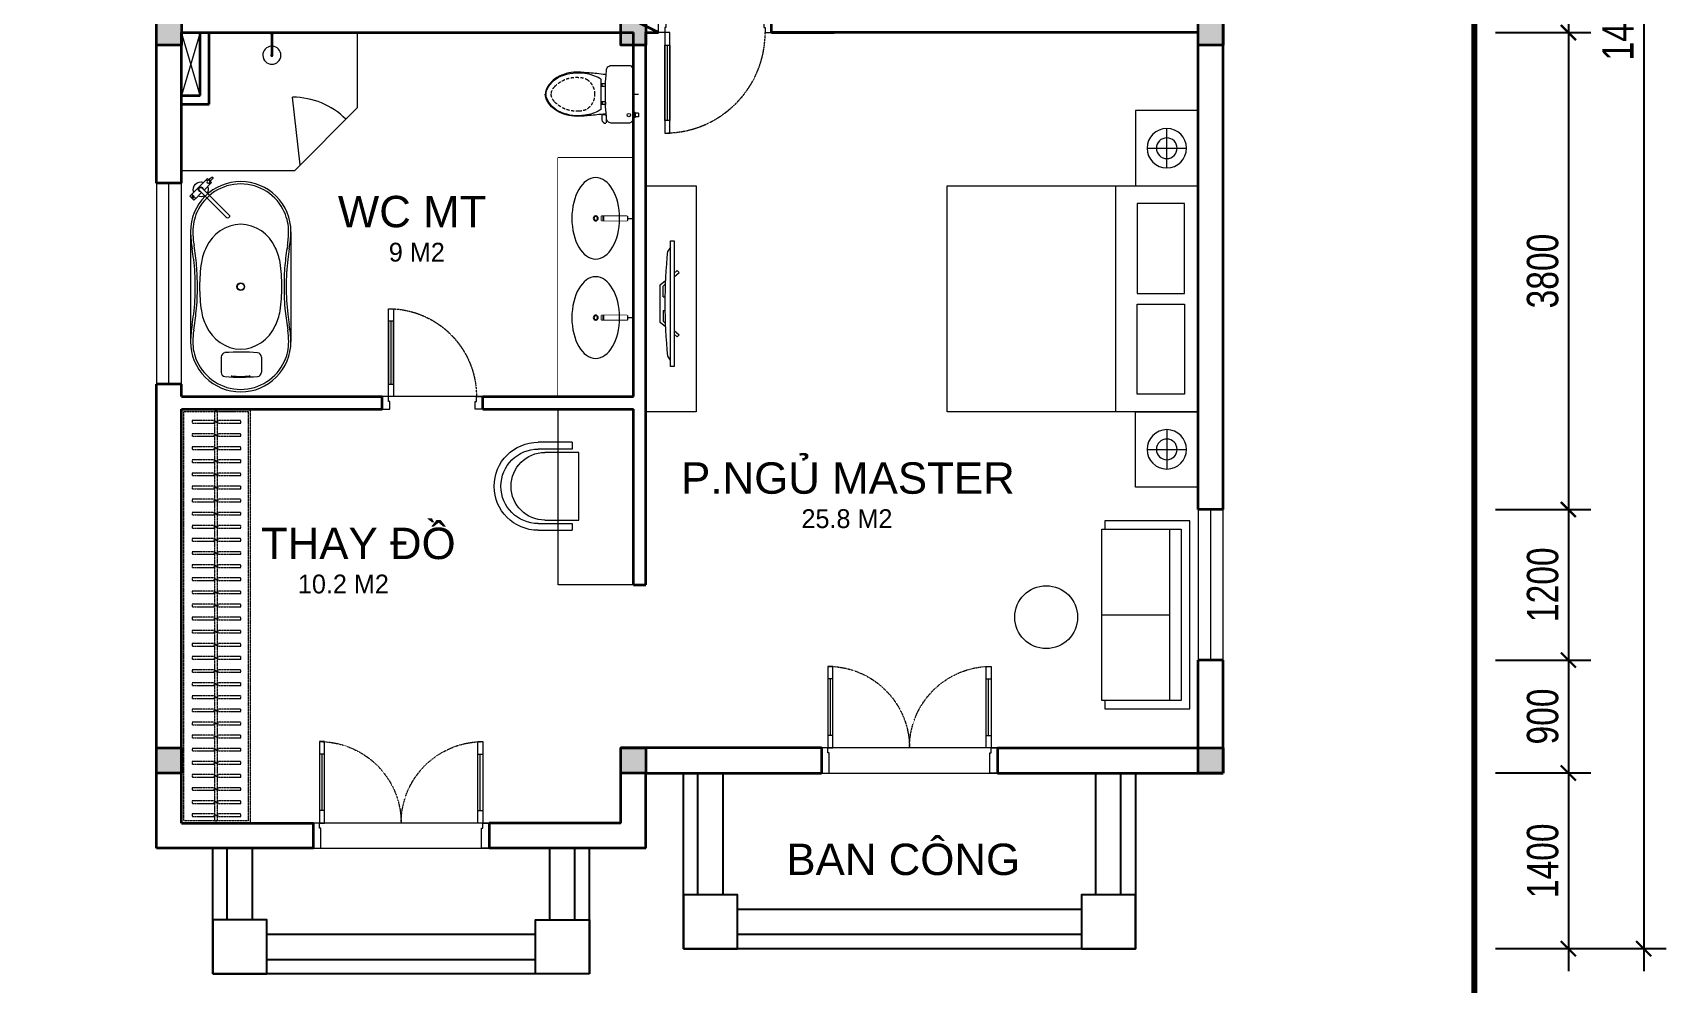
# Model space of a CAD drawing. Header units: millimetres. Extents: x 33748 to 451939, y -263262 to 62681.
# Drawn here: x 213024 to 226039, y 30917 to 38501 of the extents above; entities that cross this region are included whole.
import ezdxf

# ---------------------------------------------------------------- set-up
doc = ezdxf.new("R2010")
doc.units = ezdxf.units.MM
doc.header["$PDMODE"] = 98
for name, pattern in [('CENTER', [50.8, 31.75, -6.35, 6.35, -6.35]), ('DASHED', [0.75, 0.5, -0.25]), ('HIDDEN', [0.375, 0.25, -0.125]), ('X-5M-G-MB PHONGNGU$0$HIDDEN2', [0.1875, 0.125, -0.0625]), ('xref-thap C (mb tang 32-2)$0$HIDDEN', [0.375, 0.25, -0.125]), ('Xref-VCMT-BT3 - tuong bao$0$HIDDEN', [0.375, 0.25, -0.125])]:
    doc.linetypes.add(name, pattern=pattern)
doc.layers.get('Defpoints').update_dxf_attribs({"color": 202, "lineweight": 13})
for name, color, linetype, lineweight in [('-CONCRETE', 1, 'Continuous', 35), ('-DOOR', 137, 'Continuous', 9), ('-FURNITURE', 46, 'Continuous', 9), ('-RANH GIOI KHU DAT', 12, 'CENTER', 18), ('-TEXT', 7, 'Continuous', 15), ('-WALL', 4, 'Continuous', 35), ('Bighome_khuat', 251, 'DASHED', 5)]:
    doc.layers.add(name, color=color, linetype=linetype, lineweight=lineweight)
for name, color, linetype in [('1-NETMANH', 8, 'Continuous'), ('12. NET DIM', 9, 'Continuous'), ('SOLO', 7, 'Continuous'), ('TEXT25', 2, 'Continuous')]:
    doc.layers.add(name, color=color, linetype=linetype)
doc.styles.add('AVANH', font='', dxfattribs={"width": 0.8})
doc.styles.get("Standard").update_dxf_attribs({"font": 'arial.ttf'})
doc.styles.add('T1', font='', dxfattribs={"height": 200})
doc.styles.get('AVANH').set_extended_font_data('.VnAvantH')
doc.styles.get('T1').set_extended_font_data('VNgeometric Light')
doc.dimstyles.new('C_100A3', dxfattribs={"dimscale": 100, "dimtxt": 2.5, "dimasz": 1.2, "dimexe": 1.8, "dimexo": 0, "dimgap": 0.75, "dimtad": 1, "dimdec": 0, "dimzin": 0, "dimdsep": 46, "dimtxsty": 'AVANH', "dimblk": 'ARCHTICK', "dimcen": 0, "dimdle": 1.8, "dimclrd": 256, "dimclre": 256, "dimclrt": 7, "dimadec": 0, "dimazin": 0, "dimtfac": 0.0001, "dimtdec": 0, "dimtix": 1, "dimtmove": 2, "dimatfit": 3, "dimldrblk": 'ARCHTICK', "dimfxl": 1.8, "dimtolj": 1, "dimtzin": 0, "dimarcsym": 0})

# ---------------------------------------------------------------- blocks, each defined once
blk = doc.blocks.new('A$C52EE6B0C')
for p, q in [((-17.21, 15.73), (17.22, 15.73)), ((-17.21, -15.76), (17.25, -15.76))]:
    blk.add_line(p, q)
for radius in [1.2, 1.06]:
    blk.add_circle((0, -0.01), radius)
for centre, radius, start, end in [((-17.24, -0.01), 15.75, 90, 180.006), ((-18.18, -21.57), 37.31, 80.3254, 88.5595), ((18.19, -21.57), 37.31, 91.4405, 99.6746), ((17.25, -0.01), 15.75, 359.994, 90), ((-17.21, 0), 15.03, 114.0143, 180.0588), ((-17.26, 0.1), 14.92, 89.8926, 114.0143), ((-7.45, -0.4), 12.19, 113.3669, 178.172), ((-17.86, -16.41), 31.44, 80.9553, 88.8517), ((3.49, 116.01), 102.69, 260.8064, 264.3565), ((-5.42, -2.21), 14.69, 98.5198, 117.8513), ((10, 158.8), 145.24, 261.3218, 262.6566), ((-0.88, 77.07), 62.8, 262.9723, 270.8035), ((-0.26, -36.68), 49.55, 89.6984, 98.5198), ((-0.44, 89.41), 75.84, 265.3361, 270.3355), ((0.89, 77.07), 62.8, 269.1965, 277.0277), ((0.58, 84.46), 70.9, 269.5363, 275.751), ((0.27, -36.68), 49.55, 81.4802, 90.3016), ((5.43, -2.21), 14.69, 62.1487, 81.4802), ((-18.44, 226.88), 214.55, 276.9922, 278.5968), ((-9.99, 158.8), 145.24, 277.3434, 278.6782), ((7.46, -0.4), 12.19, 1.828, 66.6331), ((17.5, -11.01), 26.04, 90.5716, 98.5262), ((17.38, 0.65), 14.38, 65.524, 90.5716), ((17.03, -0.12), 15.22, 0.4019, 65.524), ((28.3, 2.77), 0.286, 160.8079, 185.6776), ((1.03, 0.06), 27.11, 359.8448, 5.6776), ((28.15, 2.82), 0.123, 123.4741, 160.8079), ((28.12, 2.87), 0.0732, 85.7912, 123.4741), ((28.11, 2.83), 0.109, 39.0943, 85.7912), ((27.99, 2.72), 0.275, 4.9413, 41.0024), ((1.84, 0.05), 26.56, 359.8607, 5.8154), ((-17.24, -0.02), 15.75, 179.994, 270), ((-17.21, -0.03), 15.03, 179.9411, 245.9857), ((-7.45, 0.37), 12.19, 181.828, 246.6331), ((7.46, 0.37), 12.19, 293.3669, 358.172), ((17.25, -0.02), 15.75, 270, 0.006), ((17.03, 0.09), 15.22, 294.476, 359.5981), ((1.03, -0.09), 27.11, 354.3224, 0.1552), ((28.3, -2.8), 0.286, 174.3224, 199.1921), ((28.15, -2.85), 0.123, 199.1921, 236.5259), ((28.12, -2.89), 0.0732, 236.5259, 274.2088), ((28.11, -2.86), 0.109, 274.2088, 320.9057), ((27.99, -2.75), 0.275, 318.9976, 355.0587), ((1.84, -0.08), 26.56, 354.1846, 0.1393), ((-17.26, -0.13), 14.92, 245.9857, 270.1074), ((-18.18, 21.54), 37.31, 271.4405, 279.6746), ((-17.86, 16.38), 31.44, 271.1483, 279.0447), ((3.49, -116.04), 102.69, 95.6435, 99.1936), ((-5.42, 2.18), 14.69, 242.1487, 261.4802), ((10, -158.82), 145.24, 97.3434, 98.6782), ((-0.88, -77.1), 62.8, 89.1965, 97.0277), ((-0.26, 36.65), 49.55, 261.4802, 270.3016), ((-0.44, -89.44), 75.84, 89.6645, 94.6639), ((0.27, 36.65), 49.55, 269.6984, 278.5198), ((0.58, -84.49), 70.9, 84.249, 90.4637), ((0.89, -77.1), 62.8, 82.9723, 90.8035), ((5.43, 2.18), 14.69, 278.5198, 297.8513), ((-18.44, -226.91), 214.55, 81.4032, 83.0078), ((-9.99, -158.82), 145.24, 81.3218, 82.6566), ((18.19, 21.54), 37.31, 260.3254, 268.5595), ((17.5, 10.99), 26.04, 261.4738, 269.4284), ((17.38, -0.67), 14.38, 269.4284, 294.476)]:
    blk.add_arc(centre, radius, start, end)
at = {"layer": 'Defpoints'}
for tag, p in [('MODELNUMBER', (0, 0)), ('TRADENAME', (0, 0)), ('PRODUCT', (0, 0)), ('MATERIAL', (0, -0.01))]:
    blk.add_attdef(tag, p, '', height=0.001, dxfattribs=at)
blk = doc.blocks.new('A$C4D835AF5')
at = {"layer": '-FURNITURE', "ltscale": 8}
for p, q in [((-3.94, 0.33), (-3.94, 0.87)), ((-3.86, 0.31), (-3.92, 0.31)), ((3.15, 0.91), (-3.9, 0.91)), ((-3.55, 0.46), (-3.55, 0.49)), ((-3.34, 0.49), (-3.34, 0.46)), ((-0.59, 0), (-0.59, -12.09)), ((0.59, 0), (0.59, -12.09)), ((3.15, -0.91), (3.15, 0.91)), ((3.17, 0.9), (3.15, 0.9)), ((3.17, -0.9), (3.17, 0.9)), ((3.19, 0.91), (3.98, 0.91)), ((4, -0.89), (4, 0.89)), ((-3.94, -0.87), (-3.94, -0.33)), ((-3.86, -0.31), (-3.92, -0.31)), ((-0.59, -0.91), (-3.9, -0.91)), ((-3.7, -0.45), (-3.7, -0.42)), ((-3.63, -0.46), (-3.62, -0.45)), ((-3.59, -0.47), (-3.59, -0.46)), ((-3.52, -0.47), (-3.52, -0.47)), ((-3.48, -0.49), (-3.49, -0.47)), ((-3.41, -0.49), (-3.4, -0.47)), ((-3.37, -0.47), (-3.37, -0.47)), ((-3.3, -0.47), (-3.3, -0.46)), ((-3.26, -0.46), (-3.27, -0.45)), ((-3.19, -0.45), (-3.19, -0.42)), ((3.15, -0.91), (0.59, -0.91)), ((3.17, -0.9), (3.15, -0.9)), ((3.19, -0.91), (3.98, -0.91))]:
    blk.add_line(p, q, dxfattribs=at)
for radius in [0.311, 0.264]:
    blk.add_circle((3.58, 0), radius, dxfattribs=at)
for centre, radius, start, end in [((-5.16, 0), 0.25, 92.2606, 178.0931), ((-5.17, -0.01), 0.24, 175.3989, 267.6837), ((-5.41, -2528.91), 2529.16, 89.96608, 89.99458), ((-3.9, 0.87), 0.0394, 90, 180), ((-3.92, 0.33), 0.0197, 180, 270), ((-3.44, -0.18), 0.68, 90.0156, 98.8981), ((-3.45, -0.18), 0.68, 81.1019, 89.9843), ((0, 0), 2.36, 22.5403, 157.4597), ((0, 0), 0.787, 318.5904, 221.4096), ((0, 0), 0.591, 0, 180), ((3.19, 0.89), 0.0197, 90, 180), ((3.98, 0.89), 0.0197, 0, 90), ((-4.56, 275.44), 275.69, 269.8714, 270.1344), ((-3.92, -0.33), 0.0197, 90, 180), ((-3.9, -0.87), 0.0394, 180, 270), ((-3.69, -0.45), 0.0116, 184.9731, 258.0341), ((-3.65, -0.25), 0.212, 257.2816, 272.5837), ((-3.64, -0.45), 0.0113, 272.4657, 345.4476), ((-3.58, -0.47), 0.0111, 186.415, 247.4427), ((-3.54, -0.29), 0.191, 257.5175, 274.7853), ((-3.53, -0.47), 0.013, 270.8628, 343.9334), ((-3.47, -0.49), 0.0123, 192.379, 260.1423), ((-3.45, -0.3), 0.207, 262.2006, 277.9341), ((-3.42, -0.49), 0.0113, 277.3078, 350.62), ((-3.36, -0.47), 0.012, 194.1286, 259.0417), ((-3.34, -0.27), 0.209, 264.2063, 279.0284), ((-3.31, -0.47), 0.013, 269.1876, 350.2219), ((-3.25, -0.45), 0.0111, 194.1922, 261.8514), ((-3.24, -0.24), 0.225, 267.1756, 281.6728), ((-3.2, -0.45), 0.0128, 280.6032, 352.1474), ((0, 0), 2.36, 202.5403, 255.4906), ((0, 0), 2.36, 284.5093, 337.4597), ((3.19, -0.89), 0.0197, 180, 270), ((3.98, -0.89), 0.0197, 270, 0), ((0, -12.09), 0.591, 180, 0)]:
    blk.add_arc(centre, radius, start, end, dxfattribs=at)
blk.add_ellipse((-3.44, 0), major_axis=(0.555, 0), ratio=0.849194, dxfattribs=at)
for tag, p in [('MODELNUMBER', (0, 0.01)), ('TRADENAME', (0, 0.01)), ('PRODUCT', (0, 0.01)), ('MATERIAL', (0, 0))]:
    blk.add_attdef(tag, p, '', height=0.001, dxfattribs=at)
blk = doc.blocks.new('A$C513779E1')
at = {"layer": '-FURNITURE', "ltscale": 5}
for p, q in [((-156, -560), (-156, -682)), ((164, -561), (164, -682))]:
    blk.add_line(p, q, dxfattribs=at)
for centre, radius, start, end in [((-121, -560), 34.2, 97.7975, 180.4786), ((-1, -2204), 1683, 85.3853, 94.2746), ((130, -561), 34.2, 359.5588, 82.2399), ((-122, -683), 34.2, 179.465, 262.1462), ((-1, 962), 1683, 265.7382, 274.6274), ((130, -682), 34.2, 277.7038, 0.3849)]:
    blk.add_arc(centre, radius, start, end, dxfattribs=at)
at = {"layer": '-FURNITURE', "ltscale": 8}
ref = blk.add_blockref('A$C4D835AF5', (-319, 776), dxfattribs=dict(at, xscale=-25.08682081009749, yscale=25.08682081009749, zscale=25.08682081009749, rotation=45))
ref.add_attrib('MODELNUMBER', 'K-T97328-4', (-319, 776), dxfattribs={"layer": 'Defpoints', "height": 0.0251, "rotation": 225})
ref.add_attrib('TRADENAME', 'PURIST', (-319, 776), dxfattribs={"layer": 'Defpoints', "height": 0.0251, "rotation": 225})
ref.add_attrib('PRODUCT', 'BATH FILLER', (-319, 776), dxfattribs={"layer": 'Defpoints', "height": 0.0251, "rotation": 225})
ref.add_attrib('MATERIAL', 'PREMIUM MATERIALS', (-319, 776), dxfattribs={"layer": 'Defpoints', "height": 0.0251, "rotation": 225})
at = {"layer": '-FURNITURE', "xscale": 25.39829667096628, "yscale": 25.39829667096628, "zscale": 25.39829667096628, "rotation": 270}
blk.add_blockref('A$C52EE6B0C', (0, 0), dxfattribs=at).add_auto_attribs({'MODELNUMBER': 'K-1800', 'TRADENAME': 'ABRAZO', 'PRODUCT': 'BATH', 'MATERIAL': 'LITHOCAST'})
blk = doc.blocks.new('A$C18091ED7')
for p, q in [((0, -42), (0, 0)), ((146, -27), (179, -27)), ((146, -27), (146, -30)), ((146, -30), (166, -30)), ((153, -37), (146, -30)), ((152, 0), (152, -27)), ((152, 0), (179, 0)), ((153, -37), (166, -37)), ((153, -40), (153, -37)), ((153, -40), (178, -40)), ((153, -40), (178, -40)), ((153, -40), (153, -42)), ((185, -30), (166, -30)), ((178, -37), (166, -37)), ((185, -30), (178, -37)), ((178, -37), (178, -40)), ((178, -40), (178, -42)), ((179, 0), (179, -27)), ((179, -27), (185, -27)), ((185, -27), (185, -30)), ((168, -260), (228, -260)), ((-83, -267), (-83, -300)), ((-83, -278), (-83, -288)), ((-61, -290), (-83, -290)), ((-63, -265), (-81, -265)), ((-61, -267), (-61, -300)), ((61, -267), (61, -300)), ((61, -290), (83, -290)), ((63, -265), (81, -265)), ((83, -267), (83, -300)), ((83, -278), (83, -288)), ((165, -262), (165, -290)), ((168, -292), (207, -292)), ((231, -274), (231, -262))]:
    blk.add_line(p, q)
for points in [[(230, -219, -0.137407), (225, -235), (222, -241, -0.236081), (198, -255, -0.051961), (-198, -255, -0.236081), (-222, -241), (-225, -235, -0.137407), (-230, -219), (-230, -72, -0.198912), (-226, -63), (-209, -46, -0.198912), (-200, -42), (0, -42), (200, -42, -0.198912), (209, -46), (226, -63, -0.198912), (230, -72)], [(144, -619, -0.212405), (26, -734, -0.027685), (-1, -739, -0.022279), (-26, -734, -0.212405), (-144, -619, -0.142796), (-167, -428, -0.093005), (-128, -309, -0.256439), (-111, -300), (0, -300), (111, -300, -0.256439), (128, -309, -0.093005), (167, -428, -0.142796)]]:
    blk.add_lwpolyline(points, format="xyb", close=True)
at = {"linetype": 'xref-thap C (mb tang 32-2)$0$HIDDEN', "ltscale": 100}
blk.add_lwpolyline([(61, -669, -0.199031), (0, -699, -0.199031), (-61, -669, -0.218924), (-132, -478, -0.153791), (-112, -404, -0.236701), (0, -348, -0.236701), (112, -404, -0.153791), (132, -478, -0.218924)], format="xyb", close=True, dxfattribs=at)
blk.add_circle((166, -78), 13.9)
for centre, radius, start, end in [((168, -262), 2.47, 90, 180), ((-81, -267), 1.98, 90, 180), ((-63, -267), 1.98, 0, 90), ((63, -267), 1.98, 90, 180), ((81, -267), 1.98, 0, 90), ((168, -290), 2.47, 180, 270), ((207, -277), 15.5, 270, 306.4659), ((168, -225), 80.1, 306.4659, 320.3123), ((228, -274), 2.47, 320.3123, 0)]:
    blk.add_arc(centre, radius, start, end)
for points in [[(-156, -259), (-157, -267), (-164, -328), (-169, -385), (-184, -528), (-136, -679), (-50, -735), (-20, -741), (0, -744)], [(156, -259), (157, -267), (164, -328), (169, -385), (184, -528), (136, -679), (50, -735), (20, -741), (0, -744)]]:
    blk.add_open_spline(points, degree=3, knots=[130.613938, 130.613938, 130.613938, 130.613938, 152.852109, 311.129351, 417.703951, 561.383393, 697.692632, 710.812262, 710.812262, 710.812262, 710.812262])
blk = doc.blocks.new('*U52')
at = {"color": 251}
blk.add_line((-70, 100), (-70, 600), dxfattribs=at)
for points in [[(-50, 0), (-50, 700), (-90, 700), (-90, 0)], [(-50, 100), (-90, 100), (-90, 600), (-50, 600)], [(-800, -100), (-740, -100), (-740, -40), (-750, -40), (-750, 0), (-800, 0)], [(0, -100), (-60, -100), (-60, -40), (-50, -40), (-50, 0), (0, 0)]]:
    blk.add_lwpolyline(points, close=True)
at = {"layer": 'Bighome_khuat', "linetype": 'Xref-VCMT-BT3 - tuong bao$0$HIDDEN'}
blk.add_arc((-50, 0), 700, 90, 180, dxfattribs=at)
blk = doc.blocks.new('A$C8a974c9c')
for p, q in [((1750, 2643), (1750, 2957)), ((1593, 2800), (1908, 2800)), ((1343, 2500), (1343, 700)), ((1750, 557), (1750, 243)), ((1593, 400), (1908, 400))]:
    blk.add_line(p, q)
for points in [[(2000, 3100), (1500, 3100), (1500, 2500), (2000, 2500)], [(1891, 2360), (1514, 2360), (1514, 1643), (1891, 1643)], [(1891, 840), (1514, 840), (1514, 1558), (1891, 1558)], [(2000, 100), (1500, 100), (1500, 700), (2000, 700)]]:
    blk.add_lwpolyline(points, close=True)
blk.add_lwpolyline([(2000, 2500), (0, 2500), (0, 700), (2000, 700), (2000, 2500)])
for centre, radius in [((1750, 2800), 157), ((1750, 2800), 82.4), ((1750, 400), 157), ((1750, 400), 82.4)]:
    blk.add_circle(centre, radius)
blk = doc.blocks.new('*U49')
for p, q in [((-1310, 550), (-1350, 550)), ((-1330, 100), (-1330, 550)), ((-90, 550), (-50, 550)), ((-70, 100), (-70, 550)), ((-1310, 100), (-1350, 100)), ((-90, 100), (-50, 100))]:
    blk.add_line(p, q)
for points in [[(-1350, 0), (-1310, 0), (-1310, 650), (-1350, 650)], [(-50, 0), (-90, 0), (-90, 650), (-50, 650)], [(-1400, -200), (-1340, -200), (-1340, -40), (-1350, -40), (-1350, 0), (-1400, 0)], [(0, -200), (-60, -200), (-60, -40), (-50, -40), (-50, 0), (0, 0)]]:
    blk.add_lwpolyline(points, close=True)
at = {"linetype": 'HIDDEN', "ltscale": 0.1}
for centre, start, end in [((-1350, 0), 0, 90), ((-50, 0), 90, 180)]:
    blk.add_arc(centre, 650, start, end, dxfattribs=at)
blk = doc.blocks.new('XR.MB.LM123$0$tvi 1')
blk.add_lwpolyline([(29, 0), (29, -1000), (0, -1000), (0, 0)], close=True)
for points in [[(29, -50), (52, -81)], [(-24, -236), (-39, -252)], [(0, -285), (-39, -252)], [(0, -256), (-24, -236)], [(70, -315), (111, -350), (111, -650), (70, -685)], [(89, -446), (89, -360), (71, -345)], [(89, -446), (73, -446)], [(89, -554), (89, -640), (71, -655)], [(89, -554), (73, -554)], [(0, -715), (-39, -748)], [(-24, -764), (-39, -748)], [(0, -744), (-24, -764)], [(29, -950), (52, -919)]]:
    blk.add_lwpolyline(points)
blk.add_arc((-4025, -500), 4099, 354.1311, 5.8689)
blk = doc.blocks.new('*U53')
at = {"color": 251}
blk.add_line((-70, 100), (-70, 700), dxfattribs=at)
for points in [[(-50, 0), (-50, 800), (-90, 800), (-90, 0)], [(-50, 100), (-90, 100), (-90, 700), (-50, 700)], [(-900, -100), (-840, -100), (-840, -40), (-850, -40), (-850, 0), (-900, 0)], [(0, -100), (-60, -100), (-60, -40), (-50, -40), (-50, 0), (0, 0)]]:
    blk.add_lwpolyline(points, close=True)
at = {"layer": 'Bighome_khuat', "linetype": 'Xref-VCMT-BT3 - tuong bao$0$HIDDEN'}
blk.add_arc((-50, 0), 800, 90, 180, dxfattribs=at)
blk = doc.blocks.new('*U55')
at = {"linetype": 'X-5M-G-MB PHONGNGU$0$HIDDEN2'}
for points in [[(0, 600), (0, 0), (3600, 0), (3600, 600)], [(3580, 580), (3580, 20), (20, 20), (20, 580)], [(3580, 287), (3580, 313), (20, 313), (20, 287)], [(114, 319), (109, 319), (109, 280), (114, 280)], [(228, 319), (223, 319), (223, 280), (228, 280)], [(342, 319), (337, 319), (337, 280), (342, 280)], [(456, 319), (451, 319), (451, 280), (456, 280)], [(570, 319), (565, 319), (565, 280), (570, 280)], [(684, 319), (679, 319), (679, 280), (684, 280)], [(798, 319), (793, 319), (793, 280), (798, 280)], [(912, 319), (907, 319), (907, 280), (912, 280)], [(1026, 319), (1021, 319), (1021, 280), (1026, 280)], [(1140, 319), (1135, 319), (1135, 280), (1140, 280)], [(1254, 319), (1249, 319), (1249, 280), (1254, 280)], [(1368, 319), (1363, 319), (1363, 280), (1368, 280)], [(1482, 319), (1477, 319), (1477, 280), (1482, 280)], [(1596, 319), (1591, 319), (1591, 280), (1596, 280)], [(1710, 319), (1705, 319), (1705, 280), (1710, 280)], [(1824, 319), (1819, 319), (1819, 280), (1824, 280)], [(1938, 319), (1933, 319), (1933, 280), (1938, 280)], [(2052, 319), (2047, 319), (2047, 280), (2052, 280)], [(2166, 319), (2161, 319), (2161, 280), (2166, 280)], [(2280, 319), (2275, 319), (2275, 280), (2280, 280)], [(2394, 319), (2389, 319), (2389, 280), (2394, 280)], [(2508, 319), (2503, 319), (2503, 280), (2508, 280)], [(2622, 319), (2617, 319), (2617, 280), (2622, 280)], [(2736, 319), (2731, 319), (2731, 280), (2736, 280)], [(2850, 319), (2845, 319), (2845, 280), (2850, 280)], [(2964, 319), (2959, 319), (2959, 280), (2964, 280)], [(3078, 319), (3073, 319), (3073, 280), (3078, 280)], [(3192, 319), (3187, 319), (3187, 280), (3192, 280)], [(3306, 319), (3301, 319), (3301, 280), (3306, 280)], [(3420, 319), (3415, 319), (3415, 280), (3420, 280)], [(3534, 319), (3529, 319), (3529, 280), (3534, 280)]]:
    blk.add_lwpolyline(points, close=True, dxfattribs=at)
for points in [[(122, 313), (122, 515), (100, 515), (100, 313)], [(236, 313), (236, 515), (214, 515), (214, 313)], [(350, 313), (350, 515), (328, 515), (328, 313)], [(464, 313), (464, 515), (442, 515), (442, 313)], [(578, 313), (578, 515), (556, 515), (556, 313)], [(692, 313), (692, 515), (670, 515), (670, 313)], [(806, 313), (806, 515), (784, 515), (784, 313)], [(920, 313), (920, 515), (898, 515), (898, 313)], [(1034, 313), (1034, 515), (1012, 515), (1012, 313)], [(1148, 313), (1148, 515), (1126, 515), (1126, 313)], [(1262, 313), (1262, 515), (1240, 515), (1240, 313)], [(1376, 313), (1376, 515), (1354, 515), (1354, 313)], [(1490, 313), (1490, 515), (1468, 515), (1468, 313)], [(1604, 313), (1604, 515), (1582, 515), (1582, 313)], [(1718, 313), (1718, 515), (1696, 515), (1696, 313)], [(1832, 313), (1832, 515), (1810, 515), (1810, 313)], [(1946, 313), (1946, 515), (1924, 515), (1924, 313)], [(2060, 313), (2060, 515), (2038, 515), (2038, 313)], [(2174, 313), (2174, 515), (2152, 515), (2152, 313)], [(2288, 313), (2288, 515), (2266, 515), (2266, 313)], [(2402, 313), (2402, 515), (2380, 515), (2380, 313)], [(2516, 313), (2516, 515), (2494, 515), (2494, 313)], [(2630, 313), (2630, 515), (2608, 515), (2608, 313)], [(2744, 313), (2744, 515), (2722, 515), (2722, 313)], [(2858, 313), (2858, 515), (2836, 515), (2836, 313)], [(2972, 313), (2972, 515), (2950, 515), (2950, 313)], [(3086, 313), (3086, 515), (3064, 515), (3064, 313)], [(3200, 313), (3200, 515), (3178, 515), (3178, 313)], [(3314, 313), (3314, 515), (3292, 515), (3292, 313)], [(3428, 313), (3428, 515), (3406, 515), (3406, 313)], [(3542, 313), (3542, 515), (3520, 515), (3520, 313)], [(100, 287), (100, 92), (122, 92), (122, 287)], [(214, 287), (214, 92), (236, 92), (236, 287)], [(328, 287), (328, 92), (350, 92), (350, 287)], [(442, 287), (442, 92), (464, 92), (464, 287)], [(556, 287), (556, 92), (578, 92), (578, 287)], [(670, 287), (670, 92), (692, 92), (692, 287)], [(784, 287), (784, 92), (806, 92), (806, 287)], [(898, 287), (898, 92), (920, 92), (920, 287)], [(1012, 287), (1012, 92), (1034, 92), (1034, 287)], [(1126, 287), (1126, 92), (1148, 92), (1148, 287)], [(1240, 287), (1240, 92), (1262, 92), (1262, 287)], [(1354, 287), (1354, 92), (1376, 92), (1376, 287)], [(1468, 287), (1468, 92), (1490, 92), (1490, 287)], [(1582, 287), (1582, 92), (1604, 92), (1604, 287)], [(1696, 287), (1696, 92), (1718, 92), (1718, 287)], [(1810, 287), (1810, 92), (1832, 92), (1832, 287)], [(1924, 287), (1924, 92), (1946, 92), (1946, 287)], [(2038, 287), (2038, 92), (2060, 92), (2060, 287)], [(2152, 287), (2152, 92), (2174, 92), (2174, 287)], [(2266, 287), (2266, 92), (2288, 92), (2288, 287)], [(2380, 287), (2380, 92), (2402, 92), (2402, 287)], [(2494, 287), (2494, 92), (2516, 92), (2516, 287)], [(2608, 287), (2608, 92), (2630, 92), (2630, 287)], [(2722, 287), (2722, 92), (2744, 92), (2744, 287)], [(2836, 287), (2836, 92), (2858, 92), (2858, 287)], [(2950, 287), (2950, 92), (2972, 92), (2972, 287)], [(3064, 287), (3064, 92), (3086, 92), (3086, 287)], [(3178, 287), (3178, 92), (3200, 92), (3200, 287)], [(3292, 287), (3292, 92), (3314, 92), (3314, 287)], [(3406, 287), (3406, 92), (3428, 92), (3428, 287)], [(3520, 287), (3520, 92), (3542, 92), (3542, 287)]]:
    blk.add_lwpolyline(points, dxfattribs=at)
blk = doc.blocks.new('A$C06be1633')
at = {"layer": '-FURNITURE'}
for p, q in [((0, 54), (0, 324)), ((54, 54), (54, 324)), ((81, 0), (81, 270)), ((621, 270), (621, 0)), ((648, 324), (648, 54)), ((701, 324), (701, 54)), ((0, 54), (54, 54)), ((621, 0), (81, 0)), ((648, 54), (701, 54))]:
    blk.add_line(p, q, dxfattribs=at)
for centre, radius in [((351, 324), 351), ((351, 324), 297), ((351, 270), 270)]:
    blk.add_arc(centre, radius, 0, 180, dxfattribs=at)
blk = doc.blocks.new('A$C5C575821')
at = {"layer": '-CONCRETE'}
h = blk.add_hatch(color=256, dxfattribs=at)
h.dxf.hatch_style = 1
h.paths.add_polyline_path([(0, 200), (0, 0), (200, 0), (200, 200)])
blk.add_lwpolyline([(0, 0), (200, 0), (200, 200), (0, 200)], close=True, dxfattribs=at)
blk = doc.blocks.new('LUOI M1')
at = {"layer": '-WALL'}
for p in [(-200, 13100), (4400, 13100), (8100, 13100), (-200, 9400), (4400, 9400), (8100, 9400), (-200, 5600), (4400, 5600), (8100, 5600), (-200, -200), (4400, -200), (8100, -200)]:
    blk.add_blockref('A$C5C575821', p, dxfattribs=at)
blk = doc.blocks.new('A$C326cba7f')
at = {"layer": '-FURNITURE'}
for p, q in [((0, 23), (0, 700)), ((0, 700), (1500, 700)), ((1500, 700), (1500, 23)), ((1432, 632), (68, 632)), ((68, 632), (68, 23)), ((68, 542), (1432, 542)), ((750, 0), (750, 542)), ((1432, 0), (1432, 632)), ((1432, 23), (1432, 632)), ((68, 23), (0, 23)), ((68, 23), (68, 0)), ((68, 0), (1432, 0)), ((1432, 0), (1432, 23)), ((1500, 23), (1432, 23))]:
    blk.add_line(p, q, dxfattribs=at)
blk = doc.blocks.new('_ARCHTICK')
at = {"const_width": 0.15}
blk.add_lwpolyline([(-0.5, -0.5), (0.5, 0.5)], dxfattribs=at)
blk = doc.blocks.new('*D462')
at = {"layer": '12. NET DIM', "lineweight": -2, "transparency": 16777216}
for p, q in [((225259, 39981), (225259, 38321)), ((224679, 39801), (225439, 39801)), ((224679, 38501), (225439, 38501))]:
    blk.add_line(p, q, dxfattribs=at)
at = {"layer": 'Defpoints', "color": 0, "transparency": 16777216}
for p in [(224679, 39801), (224679, 38501), (225259, 38501)]:
    blk.add_point(p, dxfattribs=at)
at = {"layer": '12. NET DIM', "lineweight": -2, "transparency": 16777216, "xscale": 120, "yscale": 120, "zscale": 120}
for p, rotation in [((225259, 39801), 90), ((225259, 38501), 270)]:
    blk.add_blockref('_ARCHTICK', p, dxfattribs=dict(at, rotation=rotation))
at = {"layer": '12. NET DIM', "color": 7, "transparency": 16777216, "insert": (225055, 39151), "char_height": 250, "attachment_point": 5, "rotation": 90, "style": 'AVANH'}
blk.add_mtext('\\A1;1300', dxfattribs=at)
blk = doc.blocks.new('*D463')
at = {"layer": '12. NET DIM', "lineweight": -2, "transparency": 16777216}
for p, q in [((225259, 38681), (225259, 34521)), ((224679, 38501), (225439, 38501)), ((224679, 34701), (225439, 34701))]:
    blk.add_line(p, q, dxfattribs=at)
at = {"layer": 'Defpoints', "color": 0, "transparency": 16777216}
for p in [(224679, 38501), (224679, 34701), (225259, 34701)]:
    blk.add_point(p, dxfattribs=at)
at = {"layer": '12. NET DIM', "lineweight": -2, "transparency": 16777216, "xscale": 120, "yscale": 120, "zscale": 120}
for p, rotation in [((225259, 38501), 90), ((225259, 34701), 270)]:
    blk.add_blockref('_ARCHTICK', p, dxfattribs=dict(at, rotation=rotation))
at = {"layer": '12. NET DIM', "color": 7, "transparency": 16777216, "insert": (225055, 36601), "char_height": 250, "attachment_point": 5, "rotation": 90, "style": 'AVANH'}
blk.add_mtext('\\A1;3800', dxfattribs=at)
blk = doc.blocks.new('*D464')
at = {"layer": '12. NET DIM', "lineweight": -2, "transparency": 16777216}
for p, q in [((225259, 34881), (225259, 33321)), ((224679, 34701), (225439, 34701)), ((224679, 33501), (225439, 33501))]:
    blk.add_line(p, q, dxfattribs=at)
at = {"layer": 'Defpoints', "color": 0, "transparency": 16777216}
for p in [(224679, 34701), (224679, 33501), (225259, 33501)]:
    blk.add_point(p, dxfattribs=at)
at = {"layer": '12. NET DIM', "lineweight": -2, "transparency": 16777216, "xscale": 120, "yscale": 120, "zscale": 120}
for p, rotation in [((225259, 34701), 90), ((225259, 33501), 270)]:
    blk.add_blockref('_ARCHTICK', p, dxfattribs=dict(at, rotation=rotation))
at = {"layer": '12. NET DIM', "color": 7, "transparency": 16777216, "insert": (225055, 34101), "char_height": 250, "attachment_point": 5, "rotation": 90, "style": 'AVANH'}
blk.add_mtext('\\A1;1200', dxfattribs=at)
blk = doc.blocks.new('*D465')
at = {"layer": '12. NET DIM', "lineweight": -2, "transparency": 16777216}
for p, q in [((225259, 33681), (225259, 32421)), ((224679, 33501), (225439, 33501)), ((224679, 32601), (225439, 32601))]:
    blk.add_line(p, q, dxfattribs=at)
at = {"layer": 'Defpoints', "color": 0, "transparency": 16777216}
for p in [(224679, 33501), (224679, 32601), (225259, 32601)]:
    blk.add_point(p, dxfattribs=at)
at = {"layer": '12. NET DIM', "lineweight": -2, "transparency": 16777216, "xscale": 120, "yscale": 120, "zscale": 120}
for p, rotation in [((225259, 33501), 90), ((225259, 32601), 270)]:
    blk.add_blockref('_ARCHTICK', p, dxfattribs=dict(at, rotation=rotation))
at = {"layer": '12. NET DIM', "color": 7, "transparency": 16777216, "insert": (225055, 33051), "char_height": 250, "attachment_point": 5, "rotation": 90, "style": 'AVANH'}
blk.add_mtext('\\A1;900', dxfattribs=at)
blk = doc.blocks.new('*D466')
at = {"layer": '12. NET DIM', "lineweight": -2, "transparency": 16777216}
for p, q in [((225259, 32781), (225259, 31021)), ((224679, 32601), (225439, 32601)), ((224679, 31201), (225439, 31201))]:
    blk.add_line(p, q, dxfattribs=at)
at = {"layer": 'Defpoints', "color": 0, "transparency": 16777216}
for p in [(224679, 32601), (224679, 31201), (225259, 31201)]:
    blk.add_point(p, dxfattribs=at)
at = {"layer": '12. NET DIM', "lineweight": -2, "transparency": 16777216, "xscale": 120, "yscale": 120, "zscale": 120}
for p, rotation in [((225259, 32601), 90), ((225259, 31201), 270)]:
    blk.add_blockref('_ARCHTICK', p, dxfattribs=dict(at, rotation=rotation))
at = {"layer": '12. NET DIM', "color": 7, "transparency": 16777216, "insert": (225055, 31901), "char_height": 250, "attachment_point": 5, "rotation": 90, "style": 'AVANH'}
blk.add_mtext('\\A1;1400', dxfattribs=at)
blk = doc.blocks.new('*D467')
at = {"layer": '12. NET DIM', "lineweight": -2, "transparency": 16777216}
for p, q in [((225859, 46281), (225859, 31021)), ((224679, 46101), (226039, 46101)), ((224679, 31201), (226039, 31201))]:
    blk.add_line(p, q, dxfattribs=at)
at = {"layer": 'Defpoints', "color": 0, "transparency": 16777216}
for p in [(224679, 46101), (224679, 31201), (225859, 31201)]:
    blk.add_point(p, dxfattribs=at)
at = {"layer": '12. NET DIM', "lineweight": -2, "transparency": 16777216, "xscale": 120, "yscale": 120, "zscale": 120}
for p, rotation in [((225859, 46101), 90), ((225859, 31201), 270)]:
    blk.add_blockref('_ARCHTICK', p, dxfattribs=dict(at, rotation=rotation))
at = {"layer": '12. NET DIM', "color": 7, "transparency": 16777216, "insert": (225655, 38651), "char_height": 250, "attachment_point": 5, "rotation": 90, "style": 'AVANH'}
blk.add_mtext('\\A1;14900', dxfattribs=at)
blk = doc.blocks.new('Sink_Cicle')
blk.add_lwpolyline([(17, -50), (-17, -50), (-18, -252), (17, -252)], close=True)
blk.add_circle((0, -300), 17.5)
at = {"layer": 'Defpoints'}
blk.add_line((0, -100), (0, 0), dxfattribs=at)
blk.add_wipeout([(17, -50), (-17, -50), (-18, -252), (17, -252)])
at = {"layer": '-FURNITURE', "linetype": 'Continuous'}
blk.add_ellipse((0, -300), major_axis=(-325, 0), ratio=0.584615, dxfattribs=at)
blk.add_line((-18, -237), (17, -237))
blk = doc.blocks.new('shower')
for points in [[(180919, -32316), (180912, -32316), (180912, -32147), (180919, -32147)], [(180929, -32327), (180902, -32327), (180902, -32316), (180929, -32316)]]:
    blk.add_lwpolyline(points, close=True)
for radius, start, end in [(72, 272.7907, 267.2093), (8.35, 294.8355, 245.1645)]:
    blk.add_arc((180916, -32147), radius, start, end)

msp = doc.modelspace()

# ---------------------------------------------------------------- linework, layer by layer
at = {"layer": '-DOOR'}
for points in [[(214209.7, 37300.8), (214009.7, 37300.8), (214009.7, 35700.8), (214209.7, 35700.8)], [(222509.4, 34700.8), (222309.4, 34700.8), (222309.4, 33500.8), (222509.4, 33500.8)], [(220709.5, 32800.8), (219309.5, 32800.8), (219309.5, 32600.8), (220709.5, 32600.8)], [(215259.7, 32000.8), (216659.7, 32000.8), (216659.7, 32200.8), (215259.7, 32200.8)]]:
    msp.add_lwpolyline(points, close=True, dxfattribs=at)
for points in [[(214109.7, 35700.8), (214109.7, 37300.8)], [(216609.7, 35600.8), (215809.7, 35600.8)], [(222409.4, 33500.8), (222409.4, 34700.8)]]:
    msp.add_lwpolyline(points, dxfattribs=at)
at = {"layer": '-FURNITURE'}
for points in [[(214359.7, 38000.8), (214209.7, 38500.8)], [(214359.7, 38500.8), (214209.7, 38000.8)], [(215156.2, 37447.4), (215095.2, 37986.3)], [(217809.7, 34100.8), (217209.7, 34100.8), (217209.7, 35500.8)]]:
    msp.add_lwpolyline(points, dxfattribs=at)
for points in [[(215109.7, 37400.8), (214209.7, 37400.8), (214209.7, 38500.8), (215609.7, 38500.8), (215609.7, 37900.8)], [(218309.7, 35480), (217909.7, 35480), (217909.7, 37280), (218309.7, 37280)]]:
    msp.add_lwpolyline(points, close=True, dxfattribs=at)
msp.add_circle((221098.9, 33842.7), 250, dxfattribs=at)
msp.add_arc((215095.2, 37386.3), 600, 45, 90, dxfattribs=at)
at = {"layer": '-WALL'}
for p, q in [((222509.4, 38100.8), (222509.4, 38750.8)), ((214009.7, 37300.8), (214009.7, 38600.8)), ((218009.7, 38500.8), (217809.7, 38600.8)), ((218909.7, 38500.8), (218909.7, 38600.8)), ((222509.4, 34700.8), (222509.4, 38600.8)), ((214209.7, 38500.8), (217809.7, 38500.8)), ((214209.7, 37300.8), (214209.7, 38500.8)), ((214359.7, 38000.8), (214359.7, 38500.8)), ((214429.7, 37930.8), (214429.7, 38500.8)), ((217909.7, 38500.8), (218009.7, 38500.8)), ((217909.7, 34100.8), (217909.7, 38500.8)), ((218909.7, 38500.8), (219409.4, 38500.8)), ((222309.4, 38500.8), (218909.7, 38500.8)), ((222309.4, 34700.8), (222309.4, 38500.8)), ((214209.7, 38000.8), (214359.7, 38000.8)), ((214209.7, 37930.8), (214429.7, 37930.8)), ((214009.7, 32000.8), (214009.7, 35700.8)), ((214209.7, 35600.8), (214209.7, 35700.8)), ((214209.7, 35600.8), (215809.7, 35600.8)), ((215809.7, 35500.8), (215809.7, 35600.8)), ((216609.7, 35500.8), (216609.7, 35600.8)), ((214209.7, 32200.8), (214209.7, 35500.8)), ((214209.7, 35500.8), (215809.7, 35500.8)), ((216609.7, 35500.8), (217809.7, 35500.8)), ((217809.7, 34100.8), (217809.7, 35500.8)), ((222509.4, 34700.8), (222309.4, 34700.8)), ((217809.7, 34100.8), (217909.7, 34100.8)), ((217809.7, 34100.8), (217909.7, 34100.8)), ((222309.4, 32800.8), (222309.4, 33500.8)), ((222509.4, 33500.8), (222309.4, 33500.8)), ((222509.4, 32600.8), (222509.4, 33500.8)), ((217709.7, 32200.8), (217709.7, 32800.8)), ((219309.5, 32800.8), (217709.7, 32800.8)), ((219309.5, 32800.8), (219309.5, 32600.8)), ((220709.5, 32800.8), (222309.4, 32800.8)), ((220709.5, 32800.8), (220709.5, 32600.8)), ((217909.7, 32600.8), (219309.5, 32600.8)), ((217909.7, 32000.8), (217909.7, 32600.8)), ((220709.5, 32600.8), (222509.4, 32600.8)), ((217709.7, 32200.8), (216659.7, 32200.8)), ((216659.7, 32200.8), (216659.7, 32000.8)), ((217909.7, 32000.8), (216659.7, 32000.8))]:
    msp.add_line(p, q, dxfattribs=at)
for points in [[(214209.7, 37300.8), (214009.7, 37300.8)], [(214209.7, 35700.8), (214009.7, 35700.8)], [(214209.7, 32200.8), (215259.7, 32200.8), (215259.7, 32000.8), (214009.7, 32000.8)]]:
    msp.add_lwpolyline(points, dxfattribs=at)
at = {"ltscale": 300}
msp.add_lwpolyline([(217809.7, 35600.8), (217809.7, 37500.8), (217209.7, 37500.8), (217209.7, 35600.8)], close=True, dxfattribs=at)
at = {"layer": '1-NETMANH'}
for p, q in [((218209.5, 31200.8), (218209.5, 32600.8)), ((221809.5, 32600.8), (221809.5, 31200.8)), ((214459.7, 31000.8), (214459.7, 32000.8)), ((217459.7, 31000.8), (217459.7, 32000.8)), ((221809.5, 31200.8), (218209.5, 31200.8)), ((217459.7, 31000.8), (214459.7, 31000.8))]:
    msp.add_line(p, q, dxfattribs=at)
at = {"layer": 'SOLO'}
for points in [[(218324.5, 31630.8), (218324.5, 32600.8)], [(218524.5, 31630.8), (218524.5, 32600.8)], [(221494.5, 31630.8), (221494.5, 32600.8)], [(221694.5, 31630.8), (221694.5, 32600.8)], [(214574.7, 31430.8), (214574.7, 32000.8)], [(214774.7, 31430.8), (214774.7, 32000.8)], [(217144.7, 31430.8), (217144.7, 32000.8)], [(217344.7, 31430.8), (217344.7, 32000.8)], [(218639.5, 31515.8), (221379.5, 31515.8)], [(214889.7, 31315.8), (217029.7, 31315.8)], [(218639.5, 31315.8), (221379.5, 31315.8)], [(214889.7, 31115.8), (217029.7, 31115.8)]]:
    msp.add_lwpolyline(points, dxfattribs=at)
for points in [[(218209.5, 31200.8), (218639.5, 31200.8), (218639.5, 31630.8), (218209.5, 31630.8)], [(221379.5, 31200.8), (221809.5, 31200.8), (221809.5, 31630.8), (221379.5, 31630.8)], [(214459.7, 31000.8), (214889.7, 31000.8), (214889.7, 31430.8), (214459.7, 31430.8)], [(217459.7, 31000.8), (217029.7, 31000.8), (217029.7, 31430.8), (217459.7, 31430.8)]]:
    msp.add_lwpolyline(points, close=True, dxfattribs=at)

# ---------------------------------------------------------------- block references
at = {"layer": '-DOOR', "rotation": 180}
msp.add_blockref('*U53', (218009.7, 38500.8), dxfattribs=at)
at = {"layer": '-DOOR', "xscale": -1}
for name, p in [('*U52', (215809.7, 35600.8)), ('*U49', (219309.5, 32800.8)), ('*U49', (215259.7, 32200.8))]:
    msp.add_blockref(name, p, dxfattribs=at)
at = {"layer": '-FURNITURE'}
for name, p, rotation in [('shower', (395845.8, 6174.2), 180), ('A$C18091ED7', (217851.8, 38010), 270)]:
    msp.add_blockref(name, p, dxfattribs=dict(at, rotation=rotation))
at = {"layer": '-FURNITURE', "xscale": -1}
for name, p, rotation in [('A$C8a974c9c', (220309.4, 37980), 180), ('A$C06be1633', (217375.6, 35236.9), 90)]:
    msp.add_blockref(name, p, dxfattribs=dict(at, rotation=rotation))
at = {"layer": '-FURNITURE', "extrusion": (0, 0, -1), "xscale": -1, "rotation": 180.0036897224084}
msp.add_blockref('XR.MB.LM123$0$tvi 1', (-218135.2, 35841.1), dxfattribs=at)
at = {"layer": '-FURNITURE', "extrusion": (0, 0, -1), "xscale": -0.916666666665974, "yscale": 0.916666666665974, "zscale": -0.916666666665974, "rotation": 90}
msp.add_blockref('*U55', (-214209.7, 35500.8), dxfattribs=at)
at = {"layer": '-WALL', "xscale": -1, "rotation": 270}
msp.add_blockref('A$C326cba7f', (221542.2, 33111.5), dxfattribs=at)
msp.add_blockref('A$C513779E1', (214682, 36476.4))

# ---------------------------------------------------------------- texts
at = {"layer": '-TEXT', "color": 2}
for s, p in [('WC MT', (215455.5, 36950.1)), ('P.NGỦ MASTER', (218190.3, 34826.4)), ('THAY ĐỒ', (214842, 34305.6)), ('BAN CÔNG', (219028.5, 31787.9))]:
    msp.add_text(s, height=250, dxfattribs=at).set_placement(p)
at = {"layer": 'TEXT25', "style": 'T1'}
for s, p in [('9 M2', (215861.5, 36676.5)), ('25.8 M2', (219149, 34552.8)), ('10.2 M2', (215137.2, 34032))]:
    msp.add_text(s, height=150, rotation=0, dxfattribs=at).set_placement(p)

# ---------------------------------------------------------------- dimensions: what is measured, and where the dimension line sits
at = {"layer": '12. NET DIM'}
for base, p1, p2, picture, middle in [((225859.3, 31200.8), (224679.5, 46101.1), (224679.5, 31200.8), '*D467', (225655, 38650.9)), ((225259.3, 38500.8), (224679.5, 39800.8), (224679.5, 38500.8), '*D462', (225055, 39150.8)), ((225259.3, 34700.8), (224679.5, 38500.8), (224679.5, 34700.8), '*D463', (225055, 36600.8)), ((225259.3, 33500.8), (224679.5, 34700.8), (224679.5, 33500.8), '*D464', (225055, 34100.8)), ((225259.3, 32600.8), (224679.5, 33500.8), (224679.5, 32600.8), '*D465', (225055, 33050.8)), ((225259.3, 31200.8), (224679.5, 32600.8), (224679.5, 31200.8), '*D466', (225055, 31900.8))]:
    dim = msp.add_linear_dim(base=base, p1=p1, p2=p2, angle=90, dimstyle='C_100A3', dxfattribs=at)
    dim.commit()
    dim.dimension.update_dxf_attribs({"geometry": picture, "text_midpoint": middle})

# ---------------------------------------------------------------- next in the draw order: wipeouts: each hides what was drawn before it
msp.add_wipeout([(217809.7, 35600.8), (217809.7, 37500.8), (217209.7, 37500.8), (217209.7, 35600.8)]).dxf.layer = '-FURNITURE'

# ---------------------------------------------------------------- next in the draw order: linework, layer by layer
at = {"layer": '-WALL'}
msp.add_line((216609.7, 35600.8), (217809.7, 35600.8), dxfattribs=at)

# ---------------------------------------------------------------- next in the draw order: block references
at = {"ltscale": 300, "xscale": -1, "rotation": 270}
msp.add_blockref('Sink_Cicle', (217809.7, 37020.8), dxfattribs=at)

# ---------------------------------------------------------------- next in the draw order: linework, layer by layer
at = {"layer": '-RANH GIOI KHU DAT', "linetype": 'HIDDEN', "ltscale": 10, "const_width": 50}
msp.add_lwpolyline([(212009.7, 28100.8), (224509.7, 28100.8), (224509.7, 48100.8), (212009.7, 48100.8)], close=True, dxfattribs=at)
at = {"layer": '-WALL'}
msp.add_line((217809.7, 35600.8), (217809.7, 38500.8), dxfattribs=at)

# ---------------------------------------------------------------- next in the draw order: block references
at = {"layer": '-CONCRETE', "xscale": -1}
msp.add_blockref('LUOI M1', (222309.4, 32800.8), dxfattribs=at)

# ---------------------------------------------------------------- next in the draw order: block references
at = {"ltscale": 300, "xscale": -1, "rotation": 270}
msp.add_blockref('Sink_Cicle', (217809.7, 36230.4), dxfattribs=at)

doc.saveas('drawing.dxf')
